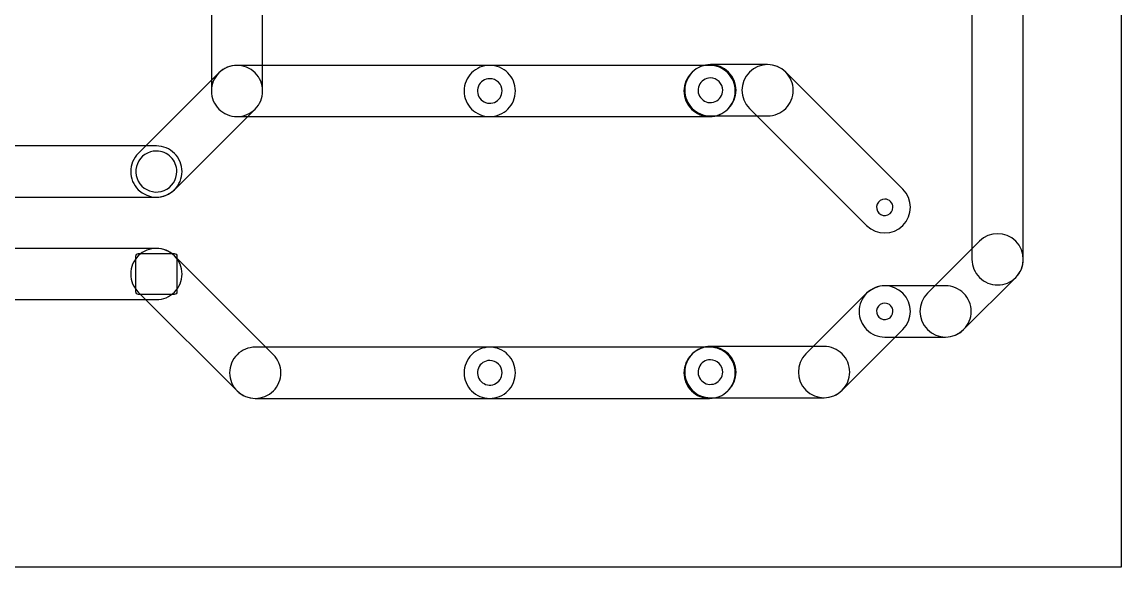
# Model space of a CAD drawing. Header units: millimetres. Extents: x 9 to 213, y 81 to 203.
# Drawn here: x 105.9 to 213, y 81 to 134.2 of the extents above; entities that cross this region are included whole.
import ezdxf

# ---------------------------------------------------------------- set-up
doc = ezdxf.new("R2010")
doc.units = ezdxf.units.MM
doc.layers.get('0').update_dxf_attribs({"linetype": 'CONTINUOUS'})

msp = doc.modelspace()

# ---------------------------------------------------------------- linework, layer by layer
at = {"color": 7}
for points in [[(8.975, 203.0322), (213.025, 203.0322), (213.025, 80.9822), (8.975, 80.9822)], [(125.09375, 129.206419)], [(151.5, 128.6377)], [(171.23247, 129.274774)], [(173, 128.7072)], [(176.8125, 129.274778)], [(119, 121.5767)], [(190, 116.8872)], [(199.23242, 112.774778)], [(117.25, 107.5767), (117.1543, 107.5957), (117.0732, 107.6499), (117.019, 107.731), (117, 107.8267), (117, 111.3267), (117.019, 111.4224), (117.0732, 111.5035), (117.1543, 111.5577), (117.25, 111.5767), (120.75, 111.5767), (120.8457, 111.5577), (120.9268, 111.5035), (120.981, 111.4224), (121, 111.3267), (121, 107.8267), (120.981, 107.731), (120.9268, 107.6499), (120.8457, 107.5957), (120.75, 107.5767)], [(117.23242, 111.345091)], [(188.23242, 107.6947)], [(190, 106.7272)], [(171.23247, 101.77473)], [(151.5, 101.1377)], [(173, 101.2072)]]:
    msp.add_lwpolyline(points, close=True, dxfattribs=at)
for points in [[(198.5, 141.0072), (198.5, 111.0072)], [(203.5, 111.0072), (203.5, 141.0072)], [(124.36133, 138.138059), (124.36133, 127.436888)], [(129.36133, 127.436888), (129.36133, 138.138059)], [(151.5, 129.936888), (126.86133, 129.936888)], [(172.92969, 129.936888), (151.5, 129.936888)], [(178.58008, 130.0072), (173, 130.0072)], [(125.09375, 129.206419), (117.23242, 121.345091)], [(171.23242, 129.274778), (171.16212, 129.206418)], [(191.76758, 117.854856), (180.34766, 129.274778)], [(120.76758, 117.807981), (128.62891, 125.669309)], [(174.69923, 125.669308), (174.76763, 125.739618)], [(176.8125, 125.739622), (188.23242, 114.3197)], [(126.86133, 124.936888), (151.5, 124.936888)], [(151.5, 124.936888), (172.92969, 124.936888)], [(173, 125.0072), (178.58008, 125.0072)], [(119, 122.077513), (78, 122.077513)], [(78, 117.077513), (119, 117.077513)], [(199.23242, 112.774778), (194.15234, 107.6947)], [(119, 112.077513), (78, 112.077513)], [(130.40625, 101.70642), (120.76758, 111.345091)], [(195.91992, 108.42712), (190, 108.42712)], [(197.6875, 104.15954), (202.76758, 109.23962)], [(117.23242, 107.80798), (126.87109, 98.16931)], [(188.23242, 107.6947), (182.3125, 101.77478)], [(78, 107.07751), (119, 107.07751)], [(185.84766, 98.23962), (191.76758, 104.15954)], [(190, 103.42712), (195.91992, 103.42712)], [(151.5, 102.43689), (128.63867, 102.43689)], [(172.92969, 102.43689), (151.5, 102.43689)], [(171.23242, 101.77478), (171.16212, 101.70638)], [(184.08008, 102.5072), (173, 102.5072)], [(173, 97.5072), (184.08008, 97.5072)], [(174.69923, 98.16927), (174.76763, 98.23957)], [(128.63867, 97.43689), (151.5, 97.43689)], [(151.5, 97.43689), (172.92969, 97.43689)]]:
    msp.add_lwpolyline(points, dxfattribs=at)
for points in [[(126.86133, 129.936888), (126.198289, 129.936888), (125.562404, 129.673496), (125.093563, 129.204655)], [(128.62891, 129.206419), (127.652642, 130.18248), (126.070018, 130.18248), (125.09375, 129.206419)], [(151.5, 129.936888), (150.836959, 129.936888), (150.201074, 129.673496), (149.732233, 129.204655)], [(153.267767, 129.204655), (152.798926, 129.673496), (152.163041, 129.936888), (151.5, 129.936888)], [(173, 130.0072), (172.336959, 130.0072), (171.701074, 129.743808), (171.232233, 129.274967)], [(174.76763, 129.274774), (173.791362, 130.250835), (172.208738, 130.250835), (171.23247, 129.274774)], [(174.697457, 129.204655), (174.228616, 129.673496), (173.592731, 129.936888), (172.92969, 129.936888)], [(180.34766, 129.274778), (179.371392, 130.250839), (177.788768, 130.250839), (176.8125, 129.274778)], [(180.347847, 129.274967), (179.879006, 129.743808), (179.243121, 130.0072), (178.58008, 130.0072)], [(125.093563, 129.204655), (124.624722, 128.735814), (124.36133, 128.099929), (124.36133, 127.436888)], [(129.361931, 127.437864), (129.361931, 128.101292), (129.098233, 128.737514), (128.62891, 129.206419)], [(149.732233, 129.204655), (149.263392, 128.735814), (149, 128.099929), (149, 127.436888)], [(151.5, 128.6377), (151.014645, 128.6377), (150.577082, 128.345329), (150.391345, 127.89692)], [(152.348528, 128.286228), (152.123484, 128.511272), (151.81826, 128.6377), (151.5, 128.6377)], [(154, 127.436888), (154, 128.099929), (153.736608, 128.735814), (153.267767, 129.204655)], [(171.16212, 129.206418), (170.692797, 128.737513), (170.429099, 128.101291), (170.429099, 127.437863)], [(171.232233, 129.274967), (170.763392, 128.806126), (170.5, 128.170241), (170.5, 127.5072)], [(173, 128.7072), (172.514645, 128.7072), (172.077082, 128.414829), (171.891345, 127.96642)], [(173.848528, 128.355728), (173.623484, 128.580772), (173.31826, 128.7072), (173, 128.7072)], [(175.42969, 127.436888), (175.42969, 128.099929), (175.166298, 128.735814), (174.697457, 129.204655)], [(174.76763, 125.739618), (175.743689, 126.715885), (175.743689, 128.298507), (174.76763, 129.274774)], [(176.8125, 129.274778), (175.836441, 128.298511), (175.836441, 126.715889), (176.8125, 125.739622)], [(181.08008, 127.5072), (181.08008, 128.170241), (180.816688, 128.806126), (180.347847, 129.274967)], [(150.391345, 127.89692), (150.205607, 127.448511), (150.308274, 126.932369), (150.651472, 126.589172)], [(152.7, 127.4377), (152.7, 127.75596), (152.573572, 128.061184), (152.348528, 128.286228)], [(170.5, 127.5072), (170.5, 126.844159), (170.763392, 126.208274), (171.232233, 125.739433)], [(171.891345, 127.96642), (171.705607, 127.518011), (171.808274, 127.001869), (172.151472, 126.658672)], [(173.45922, 126.398545), (173.907629, 126.584282), (174.2, 127.021845), (174.2, 127.5072)], [(174.2, 127.5072), (174.2, 127.82546), (174.073572, 128.130684), (173.848528, 128.355728)], [(180.347847, 125.739433), (180.816688, 126.208274), (181.08008, 126.844159), (181.08008, 127.5072)], [(124.36133, 127.436888), (124.36133, 126.773847), (124.624722, 126.137962), (125.093563, 125.669121)], [(124.36133, 127.436888), (124.36133, 126.773847), (124.624722, 126.137962), (125.093563, 125.669121)], [(128.62891, 125.669309), (129.098233, 126.138214), (129.361931, 126.774436), (129.361931, 127.437864)], [(128.629097, 125.669121), (129.097938, 126.137962), (129.36133, 126.773847), (129.36133, 127.436888)], [(149, 127.436888), (149, 126.773847), (149.263392, 126.137962), (149.732233, 125.669121)], [(150.651472, 126.589172), (150.994669, 126.245974), (151.510811, 126.143307), (151.95922, 126.329045)], [(151.95922, 126.329045), (152.407629, 126.514782), (152.7, 126.952345), (152.7, 127.4377)], [(153.267767, 125.669121), (153.736608, 126.137962), (154, 126.773847), (154, 127.436888)], [(170.429099, 127.437863), (170.429099, 126.774435), (170.692797, 126.138213), (171.16212, 125.669308)], [(172.151472, 126.658672), (172.494669, 126.315474), (173.010811, 126.212807), (173.45922, 126.398545)], [(174.697457, 125.669121), (175.166298, 126.137962), (175.42969, 126.773847), (175.42969, 127.436888)], [(125.093563, 125.669121), (125.562404, 125.20028), (126.198289, 124.936888), (126.86133, 124.936888)], [(125.093563, 125.669121), (125.562404, 125.20028), (126.198289, 124.936888), (126.86133, 124.936888)], [(126.86133, 124.936888), (127.524371, 124.936888), (128.160256, 125.20028), (128.629097, 125.669121)], [(149.732233, 125.669121), (150.201074, 125.20028), (150.836959, 124.936888), (151.5, 124.936888)], [(151.5, 124.936888), (152.163041, 124.936888), (152.798926, 125.20028), (153.267767, 125.669121)], [(171.16212, 125.669308), (171.631025, 125.199985), (172.267247, 124.936287), (172.930675, 124.936287)], [(171.232233, 125.739433), (171.701074, 125.270592), (172.336959, 125.0072), (173, 125.0072)], [(172.92969, 124.936888), (173.592731, 124.936888), (174.228616, 125.20028), (174.697457, 125.669121)], [(172.930675, 124.936287), (173.594103, 124.936287), (174.230325, 125.199985), (174.69923, 125.669308)], [(178.58008, 125.0072), (179.243121, 125.0072), (179.879006, 125.270592), (180.347847, 125.739433)], [(117.23242, 121.345091), (116.763097, 120.876186), (116.499399, 120.239964), (116.499399, 119.576536)], [(119, 121.5767), (118.191076, 121.5767), (117.461803, 121.089416), (117.152241, 120.342067)], [(120.767767, 121.34528), (120.298926, 121.814121), (119.663041, 122.077513), (119, 122.077513)], [(120.414214, 120.990914), (120.039141, 121.365986), (119.530433, 121.5767), (119, 121.5767)], [(121.5, 119.577513), (121.5, 120.240554), (121.236608, 120.876439), (120.767767, 121.34528)], [(117.152241, 120.342067), (116.842679, 119.594718), (117.01379, 118.734482), (117.585786, 118.162486)], [(121, 119.5767), (121, 120.107133), (120.789286, 120.615841), (120.414214, 120.990914)], [(116.499399, 119.576536), (116.499399, 118.913108), (116.763097, 118.276886), (117.23242, 117.807981)], [(119.765367, 117.728941), (120.512716, 118.038503), (121, 118.767776), (121, 119.5767)], [(120.767767, 117.809746), (121.236608, 118.278587), (121.5, 118.914472), (121.5, 119.577513)], [(117.585786, 118.162486), (118.157782, 117.59049), (119.018018, 117.419379), (119.765367, 117.728941)], [(191.76758, 114.3197), (192.743639, 115.295967), (192.743639, 116.878589), (191.76758, 117.854856)], [(117.23242, 117.807981), (118.208688, 116.83192), (119.791312, 116.83192), (120.76758, 117.807981)], [(119, 117.077513), (119.663041, 117.077513), (120.298926, 117.340905), (120.767767, 117.809746)], [(190, 116.8872), (189.67643, 116.8872), (189.384721, 116.692286), (189.260896, 116.393347)], [(190.565685, 116.652885), (190.415656, 116.802915), (190.212173, 116.8872), (190, 116.8872)], [(189.260896, 116.393347), (189.137072, 116.094407), (189.205516, 115.750313), (189.434315, 115.521515)], [(190.306147, 115.348096), (190.605086, 115.471921), (190.8, 115.76363), (190.8, 116.0872)], [(190.8, 116.0872), (190.8, 116.299373), (190.715715, 116.502856), (190.565685, 116.652885)], [(189.434315, 115.521515), (189.663113, 115.292716), (190.007207, 115.224272), (190.306147, 115.348096)], [(188.23242, 114.3197), (189.208688, 113.343639), (190.791312, 113.343639), (191.76758, 114.3197)], [(202.76758, 112.774778), (201.791312, 113.750839), (200.208688, 113.750839), (199.23242, 112.774778)], [(202.76758, 109.23962), (203.74364, 110.215888), (203.74364, 111.79851), (202.76758, 112.774778)], [(120.76758, 111.345091), (119.791312, 112.321152), (118.208688, 112.321152), (117.23242, 111.345091)], [(120.767768, 111.345279), (120.298927, 111.81412), (119.663042, 112.077513), (119, 112.077513)], [(117.23242, 111.345091), (116.763096, 110.876186), (116.499398, 110.239963), (116.499398, 109.576536)], [(121.5, 109.57751), (121.500001, 110.240552), (121.236609, 110.876437), (120.767768, 111.345279)], [(198.5, 111.0072), (198.5, 110.344159), (198.763392, 109.708274), (199.232233, 109.239433)], [(202.767767, 109.239433), (203.236608, 109.708274), (203.5, 110.344159), (203.5, 111.0072)], [(116.499398, 109.576536), (116.499398, 108.913108), (116.763096, 108.276885), (117.23242, 107.80798)], [(120.767767, 107.809743), (121.236608, 108.278584), (121.5, 108.914469), (121.5, 109.57751)], [(190, 108.42712), (189.336959, 108.42712), (188.701074, 108.163728), (188.232233, 107.694887)], [(191.76758, 107.6947), (190.791312, 108.670761), (189.208688, 108.670761), (188.23242, 107.6947)], [(197.687687, 107.694887), (197.218846, 108.163728), (196.582961, 108.42712), (195.91992, 108.42712)], [(199.232233, 109.239433), (199.701074, 108.770592), (200.336959, 108.5072), (201, 108.5072)], [(201, 108.5072), (201.663041, 108.5072), (202.298926, 108.770592), (202.767767, 109.239433)], [(119, 107.07751), (119.663041, 107.07751), (120.298926, 107.340902), (120.767767, 107.809743)], [(188.232233, 107.694887), (187.763392, 107.226046), (187.5, 106.590161), (187.5, 105.92712)], [(191.76758, 104.15954), (192.743641, 105.135808), (192.743641, 106.718432), (191.76758, 107.6947)], [(194.15234, 107.6947), (193.176279, 106.718432), (193.176279, 105.135808), (194.15234, 104.15954)], [(198.41992, 105.92712), (198.41992, 106.590161), (198.156528, 107.226046), (197.687687, 107.694887)], [(189.260896, 106.233347), (189.137072, 105.934407), (189.205516, 105.590313), (189.434315, 105.361515)], [(190, 106.7272), (189.67643, 106.7272), (189.384721, 106.532286), (189.260896, 106.233347)], [(190.565685, 106.492885), (190.415656, 106.642915), (190.212173, 106.7272), (190, 106.7272)], [(190.8, 105.9272), (190.8, 106.139373), (190.715715, 106.342856), (190.565685, 106.492885)], [(187.5, 105.92712), (187.5, 105.264079), (187.763392, 104.628194), (188.232233, 104.159353)], [(189.434315, 105.361515), (189.663113, 105.132716), (190.007207, 105.064272), (190.306147, 105.188096)], [(190.306147, 105.188096), (190.605086, 105.311921), (190.8, 105.60363), (190.8, 105.9272)], [(197.687687, 104.159353), (198.156528, 104.628194), (198.41992, 105.264079), (198.41992, 105.92712)], [(188.232233, 104.159353), (188.701074, 103.690512), (189.336959, 103.42712), (190, 103.42712)], [(194.15234, 104.15954), (195.128608, 103.183479), (196.711232, 103.183479), (197.6875, 104.15954)], [(195.91992, 103.42712), (196.582961, 103.42712), (197.218846, 103.690512), (197.687687, 104.159353)], [(128.63867, 102.43689), (127.975629, 102.43689), (127.339744, 102.173498), (126.870903, 101.704657)], [(151.5, 102.43689), (150.836959, 102.43689), (150.201074, 102.173498), (149.732233, 101.704657)], [(153.267767, 101.704657), (152.798926, 102.173498), (152.163041, 102.43689), (151.5, 102.43689)], [(171.232233, 101.774967), (170.763392, 101.306126), (170.5, 100.670241), (170.5, 100.0072)], [(173, 102.5072), (172.336959, 102.5072), (171.701074, 102.243808), (171.232233, 101.774967)], [(174.76763, 101.77473), (173.791362, 102.750791), (172.208738, 102.750791), (171.23247, 101.77473)], [(174.697457, 101.704657), (174.228616, 102.173498), (173.592731, 102.43689), (172.92969, 102.43689)], [(174.76763, 98.23957), (175.743691, 99.215838), (175.743691, 100.798462), (174.76763, 101.77473)], [(182.3125, 101.77478), (181.336439, 100.798512), (181.336439, 99.215888), (182.3125, 98.23962)], [(185.847847, 101.774967), (185.379006, 102.243808), (184.743121, 102.5072), (184.08008, 102.5072)], [(186.58008, 100.0072), (186.58008, 100.670241), (186.316688, 101.306126), (185.847847, 101.774967)], [(126.870903, 101.704657), (126.402062, 101.235816), (126.13867, 100.599931), (126.13867, 99.93689)], [(131.139271, 99.937865), (131.139271, 100.601293), (130.875573, 101.237515), (130.40625, 101.70642)], [(149.732233, 101.704657), (149.263392, 101.235816), (149, 100.599931), (149, 99.93689)], [(151.5, 101.1377), (151.014645, 101.1377), (150.577082, 100.845329), (150.391345, 100.39692)], [(152.348528, 100.786228), (152.123484, 101.011272), (151.81826, 101.1377), (151.5, 101.1377)], [(152.7, 99.9377), (152.7, 100.25596), (152.573572, 100.561184), (152.348528, 100.786228)], [(154, 99.93689), (154, 100.599931), (153.736608, 101.235816), (153.267767, 101.704657)], [(171.16212, 101.70638), (170.692797, 101.237475), (170.429099, 100.601253), (170.429099, 99.937825)], [(173, 101.2072), (172.514645, 101.2072), (172.077082, 100.914829), (171.891345, 100.46642)], [(173.848528, 100.855728), (173.623484, 101.080772), (173.31826, 101.2072), (173, 101.2072)], [(174.2, 100.0072), (174.2, 100.32546), (174.073572, 100.630684), (173.848528, 100.855728)], [(175.42969, 99.93689), (175.42969, 100.599931), (175.166298, 101.235816), (174.697457, 101.704657)], [(126.13867, 99.93689), (126.13867, 99.273849), (126.402062, 98.637964), (126.870903, 98.169123)], [(130.40625, 98.16931), (130.875573, 98.638215), (131.139271, 99.274437), (131.139271, 99.937865)], [(149, 99.93689), (149, 99.273849), (149.263392, 98.637964), (149.732233, 98.169123)], [(150.391345, 100.39692), (150.205607, 99.948511), (150.308274, 99.432369), (150.651472, 99.089172)], [(151.95922, 98.829045), (152.407629, 99.014782), (152.7, 99.452345), (152.7, 99.9377)], [(153.267767, 98.169123), (153.736608, 98.637964), (154, 99.273849), (154, 99.93689)], [(170.429099, 99.937825), (170.429099, 99.274397), (170.692797, 98.638175), (171.16212, 98.16927)], [(170.5, 100.0072), (170.5, 99.344159), (170.763392, 98.708274), (171.232233, 98.239433)], [(171.891345, 100.46642), (171.705607, 100.018011), (171.808274, 99.501869), (172.151472, 99.158672)], [(173.45922, 98.898545), (173.907629, 99.084282), (174.2, 99.521845), (174.2, 100.0072)], [(174.697457, 98.169123), (175.166298, 98.637964), (175.42969, 99.273849), (175.42969, 99.93689)], [(185.847847, 98.239433), (186.316688, 98.708274), (186.58008, 99.344159), (186.58008, 100.0072)], [(150.651472, 99.089172), (150.994669, 98.745974), (151.510811, 98.643307), (151.95922, 98.829045)], [(172.151472, 99.158672), (172.494669, 98.815474), (173.010811, 98.712807), (173.45922, 98.898545)], [(126.870903, 98.169123), (127.339744, 97.700282), (127.975629, 97.43689), (128.63867, 97.43689)], [(126.87109, 98.16931), (127.847358, 97.193249), (129.429982, 97.193249), (130.40625, 98.16931)], [(149.732233, 98.169123), (150.201074, 97.700282), (150.836959, 97.43689), (151.5, 97.43689)], [(151.5, 97.43689), (152.163041, 97.43689), (152.798926, 97.700282), (153.267767, 98.169123)], [(171.16212, 98.16927), (171.631025, 97.699947), (172.267247, 97.436249), (172.930675, 97.436249)], [(171.232233, 98.239433), (171.701074, 97.770592), (172.336959, 97.5072), (173, 97.5072)], [(172.92969, 97.43689), (173.592731, 97.43689), (174.228616, 97.700282), (174.697457, 98.169123)], [(172.930675, 97.436249), (173.594103, 97.436249), (174.230325, 97.699947), (174.69923, 98.16927)], [(182.3125, 98.23962), (183.288768, 97.263559), (184.871392, 97.263559), (185.84766, 98.23962)], [(184.08008, 97.5072), (184.743121, 97.5072), (185.379006, 97.770592), (185.847847, 98.239433)]]:
    msp.add_open_spline(points, degree=3, dxfattribs=at)

doc.saveas('drawing.dxf')
